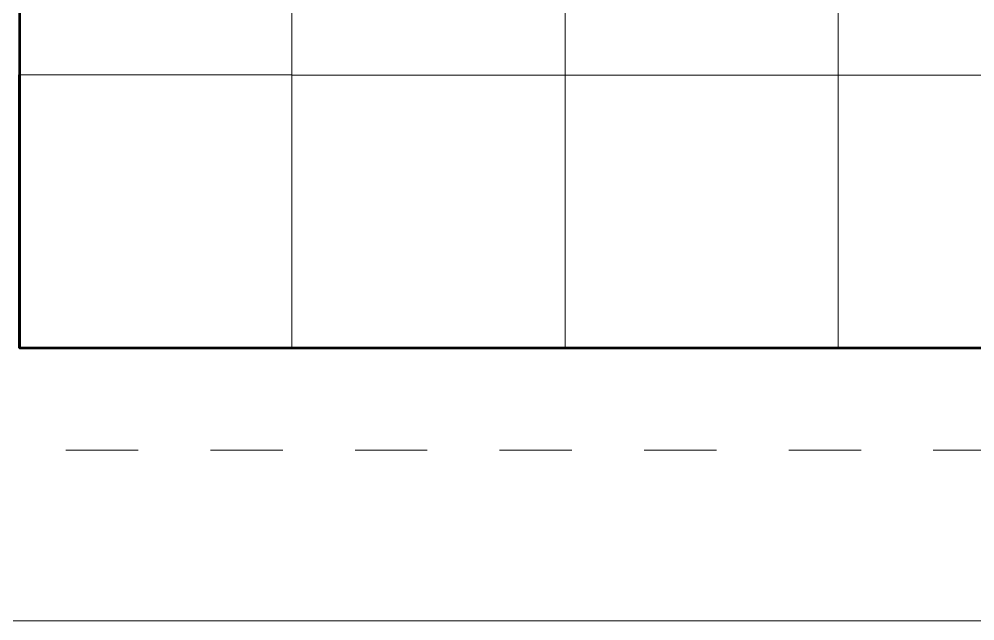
# Model space of a CAD drawing. Header units: inches. Extents: x 0 to 360, y -268 to 0.
# Drawn here: x 211 to 267, y -268 to -232.7 of the extents above; entities that cross this region are included whole.
import ezdxf

# ---------------------------------------------------------------- set-up
doc = ezdxf.new("R2010")
doc.units = ezdxf.units.IN
doc.header["$MEASUREMENT"] = 0
doc.linetypes.add('AI-Linetype-2', pattern=[8.466667, 4.233333, -4.233333])
doc.layers.add('Layer 1', color=7, linetype='Continuous')

# ---------------------------------------------------------------- blocks, each defined once
blk = doc.blocks.new('block 16')
at = {"layer": 'Layer 1', "color": 250, "lineweight": 53}
blk.add_lwpolyline([(275, -196), (211.044, -196), (211.044, -252), (275, -252), (275, -196)], dxfattribs=at)
at = {"layer": 'Layer 1', "color": 250, "lineweight": 18}
for points in [[(227, -236.022), (227, -212.022)], [(243, -236.022), (243, -211.999)], [(259.001, -236.022), (259.001, -211.999)], [(211, -252), (227, -252), (227, -236), (211, -236), (211, -252)], [(243, -252.022), (227, -252.022), (227, -236.022), (243, -236.022), (243, -252.022)], [(243, -252.022), (259.001, -252.022), (259.001, -236.022), (243, -236.022), (243, -252.022)], [(259.001, -252.022), (275, -252.022), (275, -236.022), (259.001, -236.022), (259.001, -252.022)]]:
    blk.add_lwpolyline(points, dxfattribs=at)
blk = doc.blocks.new('block 15')
at = {"layer": 'Layer 1', "color": 250, "linetype": 'AI-Linetype-2', "lineweight": 9}
blk.add_lwpolyline([(345, -258), (115, -258), (115, -140), (345, -140), (345, -258)], dxfattribs=at)
at = {"layer": 'Layer 1'}
blk.add_blockref('block 16', (0, 0), dxfattribs=at)

msp = doc.modelspace()

# ---------------------------------------------------------------- linework, layer by layer
at = {"layer": 'Layer 1', "color": 250, "lineweight": 9}
msp.add_lwpolyline([(359.999, -268.001), (0, -268.001), (0, 0), (359.999, 0), (359.999, -268.001)], dxfattribs=at)

# ---------------------------------------------------------------- block references
at = {"layer": 'Layer 1'}
msp.add_blockref('block 15', (0, 0), dxfattribs=at)

doc.saveas('drawing.dxf')
